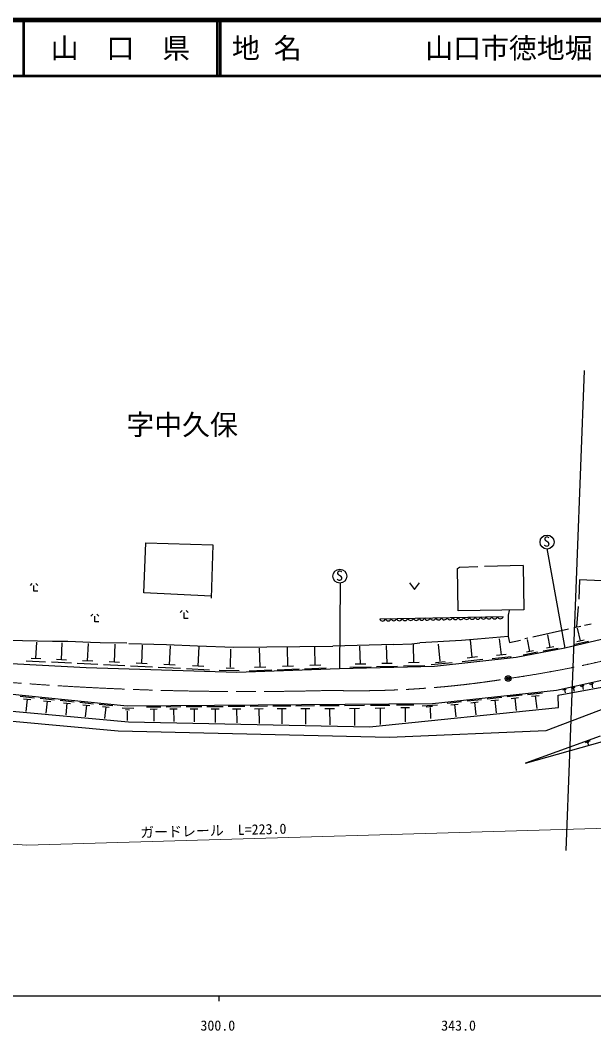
# Model space of a CAD drawing. Units: millimetres, scale not verified. Extents: x 40000 to 680000, y 20000 to 380000.
# Drawn here: x 332424 to 435238, y 198715 to 380000 of the extents above; entities that cross this region are included whole.
import ezdxf
from ezdxf.enums import TextEntityAlignment as Align

# ---------------------------------------------------------------- set-up
doc = ezdxf.new("R2010")
doc.units = ezdxf.units.MM
doc.header["$LTSCALE"] = 1000
doc.header["$PDMODE"] = 32
doc.header["$PDSIZE"] = 500
doc.linetypes.add('CHAIN', pattern=[18.5, 12, -1.5, 3.5, -1.5])
for name, color, linetype, lineweight in [('M-BGD', 7, 'Continuous', 25), ('M-BMK', 2, 'CHAIN', 13), ('M-BMK-SRVR', 3, 'Continuous', 25), ('M-STR-HTXT', 7, 'Continuous', 13), ('M-TTL', 2, 'Continuous', 140), ('M-TTL-BAND', 7, 'Continuous', 25), ('M-TTL-LINE', 7, 'Continuous', 50)]:
    doc.layers.add(name, color=color, linetype=linetype, lineweight=lineweight)
doc.layers.add('M-BMK-HTXT', color=7, linetype='Continuous')
doc.layers.add('M-TTL-TXT', color=7, linetype='Continuous')
doc.styles.add('ＭＳ ゴシック', font='')
doc.styles.get('ＭＳ ゴシック').set_extended_font_data('MS Gothic')

msp = doc.modelspace()

# ---------------------------------------------------------------- linework, layer by layer
at = {"layer": 'M-BGD'}
for p, q in [((433520, 317133), (430218, 231027)), ((354610, 277255), (354949, 286230)), ((354949, 286230), (366972, 285891)), ((366972, 285891), (366633, 276324)), ((426831, 285214), (430048, 267349)), ((410829, 281658), (411168, 281912)), ((410914, 274038), (410829, 281658)), ((411168, 281912), (414470, 281997)), ((422597, 282177), (415655, 281997)), ((422597, 282177), (422682, 274207)), ((432673, 279626), (432588, 276155)), ((460444, 278441), (432673, 279626)), ((334535, 278959), (334185, 278609)), ((334885, 277559), (334885, 278609)), ((335585, 277559), (334885, 277559)), ((335585, 278609), (335235, 278959)), ((389747, 279033), (389662, 263624)), ((402224, 279048), (403124, 277848)), ((403124, 277848), (404024, 279048)), ((366633, 276663), (354610, 277255)), ((361470, 274081), (361120, 273731)), ((362520, 273731), (362170, 274081)), ((422682, 274207), (410914, 274038)), ((420058, 274123), (419888, 273276)), ((432419, 274800), (432165, 271159)), ((345436, 273450), (345086, 273100)), ((345786, 272050), (345786, 273100)), ((346486, 272050), (345786, 272050)), ((346486, 273100), (346136, 273450)), ((361820, 272681), (361820, 273731)), ((362520, 272681), (361820, 272681)), ((396883, 272615), (418974, 273036)), ((419888, 273276), (419888, 269466)), ((430726, 270736), (424291, 269297)), ((432927, 271244), (431657, 270990)), ((432868, 268644), (432330, 270926)), ((434790, 271667), (433604, 271413)), ((330142, 268789), (338185, 268619)), ((335235, 265479), (335381, 268443)), ((338185, 268619), (340640, 268619)), ((339821, 265268), (339971, 268316)), ((340640, 268619), (340979, 268619)), ((340979, 268619), (345043, 268450)), ((345043, 268450), (346736, 268365)), ((346736, 268365), (351562, 268281)), ((411506, 268704), (404056, 268281)), ((414385, 268958), (411506, 268704)), ((413461, 265679), (413113, 268823)), ((419888, 269466), (414385, 268958)), ((418668, 266148), (418346, 269048)), ((419888, 269466), (420142, 268365)), ((420142, 268365), (422090, 268789)), ((423444, 269127), (422852, 269043)), ((423800, 266742), (423385, 268896)), ((427431, 267461), (426996, 269715)), ((434305, 268557), (431620, 267925)), ((433539, 268802), (432196, 268486)), ((344508, 265052), (344662, 268186)), ((349298, 264831), (349457, 268053)), ((351901, 268196), (358674, 268027)), ((354194, 264606), (354357, 267918)), ((358674, 268027), (364178, 267773)), ((359197, 264375), (359365, 267779)), ((364178, 267773), (370697, 267519)), ((364308, 264140), (364480, 267634)), ((370106, 263947), (370161, 267198)), ((370697, 267519), (388477, 267688)), ((375450, 263935), (375329, 267381)), ((380425, 264098), (380307, 267477)), ((385323, 264258), (385207, 267571)), ((399314, 268027), (388477, 267688)), ((393395, 264488), (393315, 267726)), ((398178, 264603), (398098, 267818)), ((399314, 268027), (402616, 268111)), ((402616, 268111), (404056, 268281)), ((403009, 264729), (402928, 267986)), ((407679, 265049), (407433, 268045)), ((425140, 266607), (422607, 266118)), ((424434, 266865), (423167, 266620)), ((428834, 267319), (426182, 266807)), ((428094, 267589), (426768, 267333)), ((336953, 264870), (333465, 265042)), ((336107, 265436), (334363, 265522)), ((341587, 264641), (338001, 264818)), ((340717, 265224), (338924, 265312)), ((345429, 265007), (343586, 265097)), ((350246, 264785), (348350, 264878)), ((403967, 264753), (402051, 264706)), ((409832, 264698), (406099, 264359)), ((406860, 264768), (408569, 264944)), ((415372, 265329), (411674, 264919)), ((414386, 265781), (412537, 265576)), ((420431, 265825), (417019, 265447)), ((419521, 266243), (417815, 266053)), ((346324, 264408), (342637, 264590)), ((351165, 264169), (347375, 264356)), ((356113, 263925), (352217, 264117)), ((355168, 264558), (353220, 264654)), ((361170, 263676), (357166, 263873)), ((360199, 264326), (358196, 264425)), ((366333, 263422), (362222, 263624)), ((365336, 264089), (363280, 264190)), ((368101, 263386), (371682, 263339)), ((369350, 263815), (370746, 263791)), ((377498, 263398), (373444, 263256)), ((376463, 263971), (374436, 263900)), ((382433, 263571), (378458, 263432)), ((381419, 264133), (379431, 264063)), ((387292, 263741), (383394, 263605)), ((386297, 264292), (384348, 264223)), ((395314, 263964), (391505, 263870)), ((394348, 264512), (392443, 264465)), ((400083, 264082), (396301, 263988)), ((399124, 264626), (397232, 264579)), ((404939, 264202), (401107, 264107)), ((434470, 260901), (435212, 261061)), ((423374, 259059), (426053, 259350)), ((429714, 259870), (430297, 259997)), ((430005, 259934), (430132, 259351)), ((431248, 260203), (431882, 260340)), ((431565, 260271), (431703, 259637)), ((432833, 260546), (433520, 260695)), ((433027, 260480), (433371, 260555)), ((433199, 260517), (433325, 259933)), ((434680, 260829), (435051, 260910)), ((434865, 260870), (435002, 260239)), ((332431, 258731), (335012, 258468)), ((333037, 258278), (334327, 258147)), ((333682, 258212), (333459, 256019)), ((336026, 258365), (338567, 258107)), ((336623, 257920), (337893, 257790)), ((337258, 257855), (337038, 255695)), ((339581, 258004), (342083, 257750)), ((340169, 257565), (341419, 257438)), ((340794, 257501), (340578, 255375)), ((343097, 257646), (345560, 257396)), ((408934, 257492), (411529, 257774)), ((412513, 257880), (415128, 258164)), ((413209, 257559), (414517, 257701)), ((413863, 257630), (414104, 255407)), ((416112, 258271), (418749, 258557)), ((416814, 257947), (418132, 258090)), ((417473, 258018), (417716, 255777)), ((419732, 258664), (422390, 258952)), ((420440, 258337), (421769, 258481)), ((421105, 258409), (421350, 256150)), ((424087, 258730), (425427, 258875)), ((424757, 258802), (425004, 256525)), ((343675, 257214), (344907, 257089)), ((344291, 257152), (344078, 255058)), ((346574, 257293), (348999, 257047)), ((347143, 256868), (348356, 256745)), ((347749, 256806), (347540, 254745)), ((350672, 256672), (352819, 256611)), ((351267, 256346), (352008, 256307)), ((351586, 256050), (351571, 254372)), ((355073, 256811), (357632, 256831)), ((355716, 256432), (356995, 256442)), ((356356, 256437), (356373, 254261)), ((358581, 256838), (361243, 256859)), ((359250, 256444), (360581, 256454)), ((359915, 256449), (359933, 254187)), ((362190, 256866), (364958, 256888)), ((362885, 256457), (364269, 256467)), ((363577, 256462), (363596, 254110)), ((365903, 256895), (368780, 256918)), ((366626, 256469), (368064, 256481)), ((367345, 256475), (367364, 254030)), ((369724, 256925), (372711, 256948)), ((370474, 256483), (371968, 256494)), ((371221, 256488), (371241, 253949)), ((373654, 256956), (376757, 256980)), ((374433, 256496), (375985, 256508)), ((375209, 256502), (375229, 253865)), ((377698, 256987), (380918, 257012)), ((378507, 256510), (380117, 256523)), ((379312, 256516), (379333, 253779)), ((381858, 257019), (385200, 257046)), ((382697, 256525), (384368, 256538)), ((383533, 256531), (383555, 253690)), ((386138, 257053), (389605, 257080)), ((387009, 256539), (388742, 256553)), ((387875, 256546), (387898, 253599)), ((390541, 257087), (394137, 257115)), ((391444, 256555), (393242, 256569)), ((392343, 256562), (392367, 253505)), ((395191, 257123), (398680, 257150)), ((396067, 256607), (397812, 256620)), ((396940, 256613), (396963, 253648)), ((399893, 257160), (402957, 257184)), ((400662, 256706), (402194, 256718)), ((401428, 256712), (401449, 254108)), ((404486, 257030), (407224, 257170)), ((405164, 256811), (406303, 256921)), ((405905, 256702), (405991, 254760)), ((409625, 257173), (410923, 257314)), ((410274, 257244), (410513, 255038)), ((434284, 250510), (433993, 250367)), ((434152, 250364), (434260, 249979))]:
    msp.add_line(p, q, dxfattribs=at)
for points in [[(485336, 282251), (468785, 277210), (443222, 270452), (430048, 267349), (421355, 265673), (406691, 264046), (389662, 263624), (371245, 262979), (344272, 263850)], [(463662, 268918), (463802, 268368), (470777, 270170), (465640, 267326), (426636, 252551), (398605, 251326), (349970, 252442), (321810, 255049), (264321, 259204), (264465, 261180), (322501, 256810), (322738, 259917)], [(322501, 256810), (351819, 254157), (395027, 253249), (428913, 256724), (428825, 258910), (440645, 261064), (464127, 267904), (469778, 269912)], [(428538, 259820), (436156, 261470), (463802, 268368)], [(344272, 263850), (318416, 265183), (310076, 265995)], [(322738, 259917), (351595, 256984), (406325, 257410), (428538, 259820)], [(436400, 251545), (423024, 246727), (436780, 250609)], [(434599, 250699), (434498, 250675), (433701, 250381)]]:
    msp.add_lwpolyline(points, dxfattribs=at)
for centre in [(426859, 286391), (389716, 280267)]:
    msp.add_circle(centre, 1250, dxfattribs=at)
for centre in [(397383, 272740), (398387, 272759), (399391, 272778), (400395, 272797), (401399, 272816), (402403, 272835), (403408, 272854), (404412, 272874), (405416, 272893), (406420, 272912), (407424, 272931), (408428, 272950), (409432, 272969), (410437, 272989), (411441, 273008), (412445, 273027), (413449, 273046), (414453, 273065), (415457, 273084), (416461, 273103), (417465, 273123), (418470, 273142)]:
    msp.add_arc(centre, 515, 194.0132, 348.17183, dxfattribs=at)
at = {"layer": 'M-BMK'}
for centre, radius, start, end in [((392703, 455384), 195380, 277.99592, 286.46017), ((373090, 810092), 550524, 264.54089, 271.56439), ((392687, 429609), 169897, 268.45956, 279.21043)]:
    msp.add_arc(centre, radius, start, end, dxfattribs=at)
at = {"layer": 'M-BMK-SRVR'}
msp.add_circle((419881, 261903), 500, dxfattribs=at)
msp.add_point((419881, 261903), dxfattribs=at)
at = {"layer": 'M-STR-HTXT'}
msp.add_lwpolyline([(197029, 241626), (333613, 232043), (447940, 235344)], dxfattribs=at)
at = {"layer": 'M-TTL'}
msp.add_line((680000, 380000), (40000, 380000), dxfattribs=at)
at = {"layer": 'M-TTL-BAND'}
for p, q in [((40000, 205000), (579000, 205000)), ((368000, 205000), (368000, 204000))]:
    msp.add_line(p, q, dxfattribs=at)
at = {"layer": 'M-TTL-LINE'}
for p, q in [((333000, 380000), (333000, 370000)), ((367750, 380000), (367750, 370000)), ((368250, 380000), (368250, 370000)), ((40000, 370000), (680000, 370000))]:
    msp.add_line(p, q, dxfattribs=at)

# ---------------------------------------------------------------- texts
at = {"layer": 'M-BGD', "style": 'ＭＳ ゴシック'}
for p in [(426181, 285017), (389037, 278893)]:
    msp.add_text('S', height=1833, dxfattribs=at).set_placement(p, align=Align.BOTTOM_LEFT)
at = {"layer": 'M-BMK-HTXT', "style": 'ＭＳ ゴシック'}
msp.add_text('字中久保', height=3666, dxfattribs=at).set_placement((351440, 304500), align=Align.BOTTOM_LEFT)
at = {"layer": 'M-STR-HTXT', "style": 'ＭＳ ゴシック'}
msp.add_text('ガードレール\u3000L=223.0', height=1833, rotation=1.511, dxfattribs=at).set_placement((353959, 232828), align=Align.BOTTOM_LEFT)
at = {"layer": 'M-TTL-BAND', "style": 'ＭＳ ゴシック'}
for s, p in [('300.0', (367844, 198195)), ('343.0', (411000, 198195))]:
    msp.add_text(s, height=1833, dxfattribs=at).set_placement(p, align=Align.BOTTOM_CENTER)
at = {"layer": 'M-TTL-TXT', "style": 'ＭＳ ゴシック'}
msp.add_text('山\u3000口\u3000県', height=3666, dxfattribs=at).set_placement((350375, 375000), align=Align.MIDDLE_CENTER)
for s, p in [('地 名', (370380, 375000)), ('山口市徳地堀', (405024, 375000))]:
    msp.add_text(s, height=3666, dxfattribs=at).set_placement(p, align=Align.MIDDLE_LEFT)

doc.saveas('drawing.dxf')
